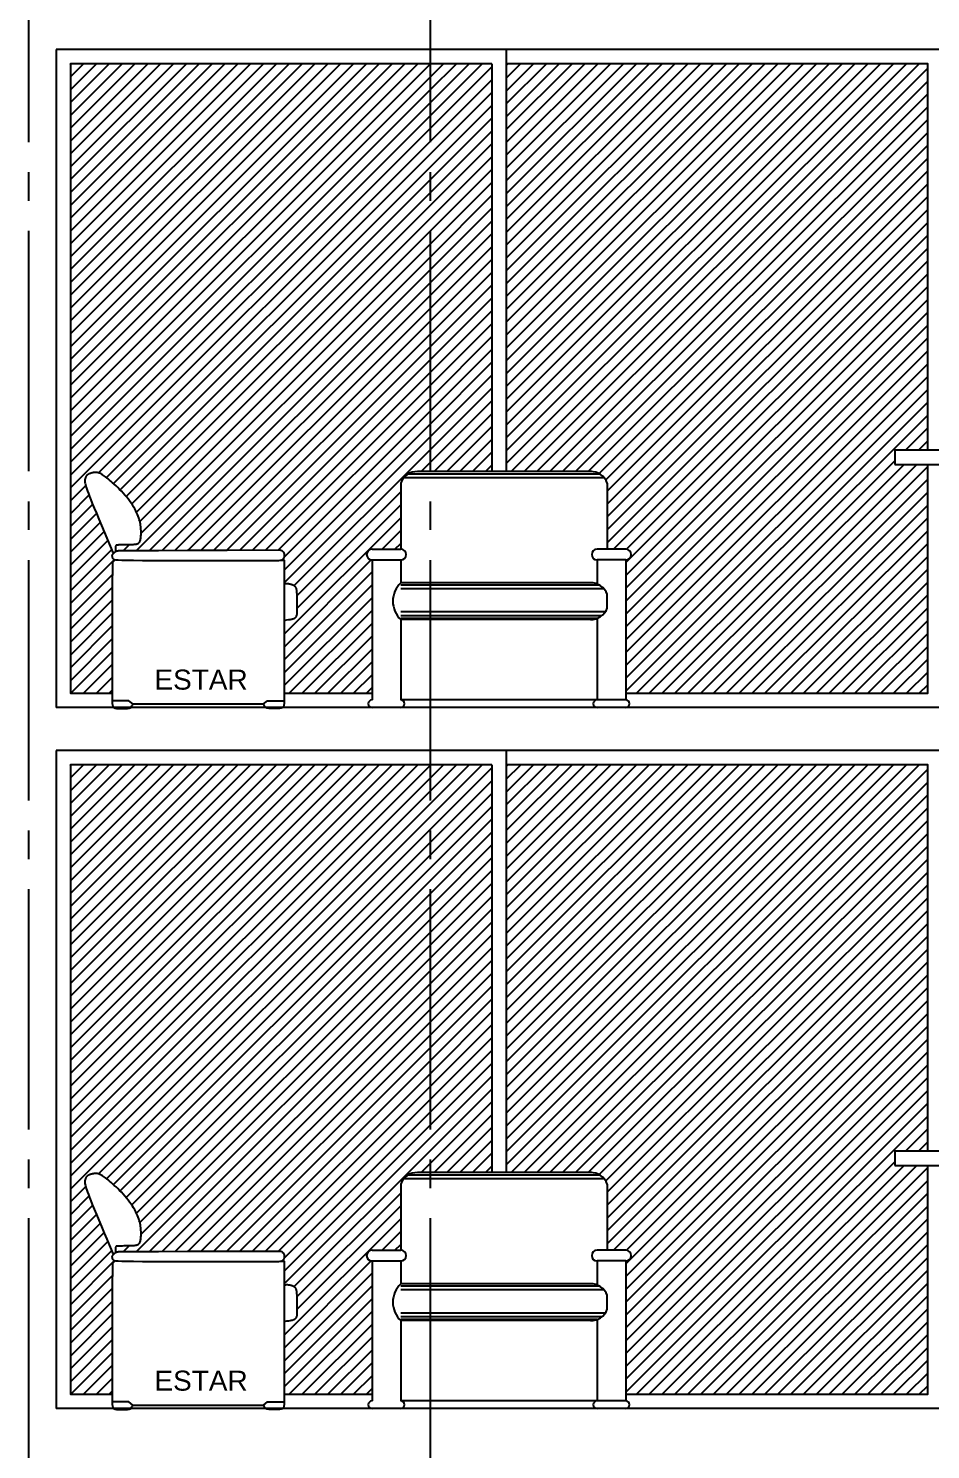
# Model space of a CAD drawing. Header units: millimetres. Extents: x 1217 to 2428, y 234 to 779.
# Drawn here: x 2238.671 to 2241.822, y 394.408 to 399.374 of the extents above; entities that cross this region are included whole.
import ezdxf

# ---------------------------------------------------------------- set-up
doc = ezdxf.new("R2010")
doc.units = ezdxf.units.MM
doc.linetypes.add('ACAD_ISO04W100', pattern=[30, 24, -3, 0, -3])
for name, color, linetype in [('0.1', 251, 'Continuous'), ('0.2', 2, 'Continuous'), ('0.3', 6, 'Continuous'), ('Ejes', 8, 'Continuous'), ('MURO', 5, 'Continuous'), ('Texto', 1, 'Continuous')]:
    doc.layers.add(name, color=color, linetype=linetype)
doc.styles.get("Standard").update_dxf_attribs({"font": 'arial.ttf'})
pattern_1 = [(45, (422.33998, -302.62355), (-0.0224506403, 0.0224506403), [])]
pattern_2 = [(45, (422.33998, -300.173548), (-0.0224506403, 0.0224506403), [])]

# ---------------------------------------------------------------- blocks, each defined once
blk = doc.blocks.new('sillon elv 1')
at = {"layer": '0.2'}
blk.add_line((382065.2343, 7753267.5813), (382065.6901, 7753267.5813), dxfattribs=at)
for points in [[(382065.1739, 7753268.114), (382065.1742, 7753268.1156), (382065.1744, 7753268.1172), (382065.1745, 7753268.1189), (382065.1746, 7753268.1205), (382065.1745, 7753268.1222), (382065.1745, 7753268.1238), (382065.1744, 7753268.1253), (382065.1744, 7753268.1268), (382065.1745, 7753268.1281), (382065.1745, 7753268.1294), (382065.1747, 7753268.1306), (382065.1749, 7753268.1316), (382065.1751, 7753268.1326), (382065.1753, 7753268.1335), (382065.1756, 7753268.1342), (382065.1759, 7753268.1349), (382065.1762, 7753268.1355), (382065.1765, 7753268.136), (382065.1768, 7753268.1364), (382065.1771, 7753268.1368), (382065.1775, 7753268.1371), (382065.178, 7753268.1373), (382065.1785, 7753268.1375), (382065.179, 7753268.1376), (382065.1796, 7753268.1377), (382065.1804, 7753268.1378), (382065.1814, 7753268.1379), (382065.1828, 7753268.1379), (382065.1846, 7753268.138), (382065.187, 7753268.138), (382065.19, 7753268.1381), (382065.1937, 7753268.1381), (382065.1982, 7753268.1381), (382065.2034, 7753268.1382), (382065.2089, 7753268.1383), (382065.2147, 7753268.1384), (382065.2204, 7753268.1385), (382065.2259, 7753268.1386), (382065.231, 7753268.1388), (382065.2353, 7753268.139), (382065.2389, 7753268.1392), (382065.2417, 7753268.1395), (382065.2439, 7753268.1397), (382065.2455, 7753268.14), (382065.2467, 7753268.1403), (382065.2476, 7753268.1405), (382065.2482, 7753268.1408), (382065.2488, 7753268.141), (382065.2493, 7753268.1412), (382065.2498, 7753268.1413), (382065.2504, 7753268.1415), (382065.2509, 7753268.1417), (382065.2515, 7753268.142), (382065.2522, 7753268.1423), (382065.2529, 7753268.1426), (382065.2537, 7753268.1431), (382065.2545, 7753268.1437), (382065.2554, 7753268.1444), (382065.2563, 7753268.1454), (382065.2572, 7753268.1465), (382065.2581, 7753268.148), (382065.2589, 7753268.1498), (382065.2597, 7753268.1519), (382065.2604, 7753268.1545), (382065.2611, 7753268.1574), (382065.2616, 7753268.1608), (382065.262, 7753268.1645), (382065.2624, 7753268.1685), (382065.2626, 7753268.1727), (382065.2627, 7753268.1771), (382065.2627, 7753268.1816), (382065.2627, 7753268.1863), (382065.2625, 7753268.1909), (382065.2622, 7753268.1956), (382065.2617, 7753268.2004), (382065.2611, 7753268.2053), (382065.2603, 7753268.2102), (382065.2593, 7753268.2154), (382065.258, 7753268.2207), (382065.2565, 7753268.2262), (382065.2547, 7753268.2319), (382065.2526, 7753268.2378), (382065.2501, 7753268.2439), (382065.2474, 7753268.2502), (382065.2443, 7753268.2566), (382065.2408, 7753268.2632), (382065.2369, 7753268.2699), (382065.2327, 7753268.2767), (382065.228, 7753268.2836), (382065.2229, 7753268.2906), (382065.2176, 7753268.2976), (382065.212, 7753268.3046), (382065.2061, 7753268.3115), (382065.2001, 7753268.3182), (382065.194, 7753268.3249), (382065.1878, 7753268.3313), (382065.1816, 7753268.3375), (382065.1754, 7753268.3434), (382065.1694, 7753268.349), (382065.1635, 7753268.3543), (382065.1578, 7753268.3592), (382065.1525, 7753268.3637), (382065.1475, 7753268.3679), (382065.1429, 7753268.3715), (382065.1387, 7753268.3747), (382065.135, 7753268.3775), (382065.1316, 7753268.3799), (382065.1286, 7753268.382), (382065.1259, 7753268.3837), (382065.1233, 7753268.3851), (382065.1209, 7753268.3863), (382065.1187, 7753268.3874), (382065.1165, 7753268.3882), (382065.1144, 7753268.3889), (382065.1123, 7753268.3895), (382065.1103, 7753268.3899), (382065.1083, 7753268.3902), (382065.1063, 7753268.3904), (382065.1044, 7753268.3905), (382065.1024, 7753268.3904), (382065.1005, 7753268.3903), (382065.0985, 7753268.39), (382065.0966, 7753268.3897), (382065.0947, 7753268.3894), (382065.0929, 7753268.3889), (382065.0912, 7753268.3885), (382065.0896, 7753268.388), (382065.088, 7753268.3876), (382065.0866, 7753268.3872), (382065.0853, 7753268.3867), (382065.084, 7753268.3863), (382065.0829, 7753268.3859), (382065.0818, 7753268.3854), (382065.0808, 7753268.385), (382065.0798, 7753268.3846), (382065.0789, 7753268.3841), (382065.0779, 7753268.3836), (382065.077, 7753268.3831), (382065.0761, 7753268.3825), (382065.0752, 7753268.3818), (382065.0743, 7753268.3811), (382065.0735, 7753268.3803), (382065.0726, 7753268.3794), (382065.0718, 7753268.3784), (382065.071, 7753268.3773), (382065.0702, 7753268.376), (382065.0695, 7753268.3746), (382065.0688, 7753268.3731), (382065.0682, 7753268.3715), (382065.0677, 7753268.3697), (382065.0672, 7753268.3679), (382065.0668, 7753268.3659), (382065.0666, 7753268.3638), (382065.0665, 7753268.3614), (382065.0666, 7753268.3588), (382065.0669, 7753268.3558), (382065.0675, 7753268.3524), (382065.0683, 7753268.3484), (382065.0695, 7753268.3438), (382065.0711, 7753268.3385), (382065.0731, 7753268.3324), (382065.0756, 7753268.3252), (382065.0787, 7753268.3168), (382065.0825, 7753268.3069), (382065.0871, 7753268.2952), (382065.0925, 7753268.2816), (382065.099, 7753268.2658), (382065.1066, 7753268.2475), (382065.1153, 7753268.2269), (382065.1246, 7753268.2047), (382065.1341, 7753268.1823), (382065.1433, 7753268.1607), (382065.1516, 7753268.1412), (382065.1585, 7753268.125), (382065.1635, 7753268.1132), (382065.1662, 7753268.107)], [(382065.7482, 7753268.1195), (382065.7512, 7753268.1185), (382065.7538, 7753268.1173), (382065.7559, 7753268.1159), (382065.7576, 7753268.1144), (382065.759, 7753268.1129), (382065.7601, 7753268.1112), (382065.761, 7753268.1096), (382065.7617, 7753268.1079), (382065.7622, 7753268.1063), (382065.7626, 7753268.1048), (382065.7628, 7753268.1033), (382065.7629, 7753268.1018), (382065.763, 7753268.1004), (382065.7629, 7753268.0991), (382065.7628, 7753268.0978), (382065.7626, 7753268.0966), (382065.7624, 7753268.0954), (382065.7621, 7753268.0943), (382065.7618, 7753268.0932), (382065.7614, 7753268.0922), (382065.7609, 7753268.0912), (382065.7604, 7753268.0903), (382065.7599, 7753268.0894), (382065.7593, 7753268.0885), (382065.7586, 7753268.0877), (382065.7578, 7753268.0869), (382065.757, 7753268.0861), (382065.756, 7753268.0854), (382065.7551, 7753268.0847), (382065.754, 7753268.0841), (382065.7529, 7753268.0835), (382065.7517, 7753268.083), (382065.7502, 7753268.0826), (382065.7476, 7753268.0823), (382065.7428, 7753268.082), (382065.7348, 7753268.0818), (382065.7223, 7753268.0816), (382065.7045, 7753268.0815), (382065.6801, 7753268.0814), (382065.6482, 7753268.0813), (382065.6082, 7753268.0812), (382065.5617, 7753268.0812), (382065.5109, 7753268.0812), (382065.458, 7753268.0813), (382065.4051, 7753268.0813), (382065.3544, 7753268.0815), (382065.3081, 7753268.0817), (382065.2683, 7753268.0819), (382065.2366, 7753268.0823), (382065.2126, 7753268.0827), (382065.1951, 7753268.0832), (382065.1831, 7753268.0837), (382065.1755, 7753268.0842), (382065.1711, 7753268.0848), (382065.169, 7753268.0854), (382065.168, 7753268.0859), (382065.1673, 7753268.0865), (382065.1666, 7753268.0871), (382065.166, 7753268.0877), (382065.1655, 7753268.0884), (382065.1649, 7753268.0891), (382065.1645, 7753268.0899), (382065.164, 7753268.0907), (382065.1636, 7753268.0917), (382065.1633, 7753268.0927), (382065.1629, 7753268.0939), (382065.1627, 7753268.0951), (382065.1625, 7753268.0963), (382065.1623, 7753268.0976), (382065.1623, 7753268.0988), (382065.1623, 7753268.1), (382065.1625, 7753268.1011), (382065.1628, 7753268.1021), (382065.1632, 7753268.1031), (382065.1636, 7753268.1039), (382065.1642, 7753268.1048), (382065.1648, 7753268.1056), (382065.1655, 7753268.1063), (382065.1662, 7753268.1071), (382065.1669, 7753268.1078), (382065.1676, 7753268.1086), (382065.1684, 7753268.1094), (382065.1691, 7753268.1101), (382065.1699, 7753268.1109), (382065.1707, 7753268.1116), (382065.1716, 7753268.1124), (382065.1724, 7753268.113), (382065.1733, 7753268.1137), (382065.1743, 7753268.1143), (382065.1753, 7753268.1148), (382065.1764, 7753268.1153), (382065.1774, 7753268.1157), (382065.1785, 7753268.1161), (382065.1796, 7753268.1164), (382065.1807, 7753268.1167), (382065.1818, 7753268.1169), (382065.1839, 7753268.1172), (382065.1926, 7753268.1174), (382065.2144, 7753268.1176), (382065.2558, 7753268.1178), (382065.3233, 7753268.1181), (382065.4235, 7753268.1185), (382065.563, 7753268.1189), (382065.7482, 7753268.1195)], [(382065.1727, 7753268.0846), (382065.1704, 7753268.0832), (382065.1685, 7753268.0819), (382065.1669, 7753268.0806), (382065.1657, 7753268.0794), (382065.1647, 7753268.0781), (382065.164, 7753268.0769), (382065.1634, 7753268.0758), (382065.1631, 7753268.0746), (382065.1628, 7753268.0726), (382065.1626, 7753268.0652), (382065.1625, 7753268.047), (382065.1624, 7753268.0127), (382065.1624, 7753267.9567), (382065.1624, 7753267.8738), (382065.1624, 7753267.7584), (382065.1624, 7753267.6053)], [(382065.7621, 7753268.0013), (382065.7666, 7753268.0017), (382065.7707, 7753268.0019), (382065.7743, 7753268.0019), (382065.7775, 7753268.0017), (382065.7804, 7753268.0013), (382065.783, 7753268.0009), (382065.7852, 7753268.0003), (382065.7873, 7753267.9997), (382065.7892, 7753267.9991), (382065.791, 7753267.9984), (382065.7926, 7753267.9978), (382065.7941, 7753267.9971), (382065.7954, 7753267.9963), (382065.7966, 7753267.9955), (382065.7977, 7753267.9947), (382065.7987, 7753267.9938), (382065.7996, 7753267.9929), (382065.8005, 7753267.9919), (382065.8012, 7753267.9909), (382065.8018, 7753267.9898), (382065.8024, 7753267.9888), (382065.803, 7753267.9877), (382065.8034, 7753267.9866), (382065.8039, 7753267.9855), (382065.8043, 7753267.9843), (382065.8046, 7753267.9831), (382065.8049, 7753267.9816), (382065.8052, 7753267.9797), (382065.8055, 7753267.9773), (382065.8058, 7753267.9743), (382065.806, 7753267.9705), (382065.8062, 7753267.9658), (382065.8064, 7753267.9601), (382065.8066, 7753267.9536), (382065.8068, 7753267.9466), (382065.8069, 7753267.9394), (382065.8071, 7753267.9322), (382065.8072, 7753267.9251), (382065.8072, 7753267.9186), (382065.8072, 7753267.9129), (382065.8072, 7753267.9081), (382065.8072, 7753267.9041), (382065.807, 7753267.901), (382065.8069, 7753267.8984), (382065.8067, 7753267.8964), (382065.8065, 7753267.8948), (382065.8062, 7753267.8934), (382065.8059, 7753267.8922), (382065.8056, 7753267.891), (382065.8053, 7753267.8898), (382065.8048, 7753267.8887), (382065.8044, 7753267.8876), (382065.8039, 7753267.8865), (382065.8033, 7753267.8855), (382065.8027, 7753267.8845), (382065.802, 7753267.8836), (382065.8012, 7753267.8828), (382065.8004, 7753267.882), (382065.7995, 7753267.8812), (382065.7986, 7753267.8805), (382065.7976, 7753267.8799), (382065.7966, 7753267.8793), (382065.7955, 7753267.8787), (382065.7944, 7753267.8782), (382065.7933, 7753267.8777), (382065.7918, 7753267.8772), (382065.7898, 7753267.8767), (382065.787, 7753267.8762), (382065.783, 7753267.8755), (382065.7778, 7753267.8748), (382065.7709, 7753267.874), (382065.7621, 7753267.8731)], [(382065.1619, 7753267.5923), (382065.1619, 7753267.5897), (382065.1619, 7753267.5872), (382065.162, 7753267.585), (382065.1622, 7753267.5829), (382065.1624, 7753267.581), (382065.1627, 7753267.5792), (382065.163, 7753267.5776), (382065.1633, 7753267.5762), (382065.1636, 7753267.5749), (382065.164, 7753267.5737), (382065.1644, 7753267.5727), (382065.1648, 7753267.5718), (382065.1653, 7753267.5709), (382065.1658, 7753267.5702), (382065.1665, 7753267.5695), (382065.1672, 7753267.5689), (382065.168, 7753267.5684), (382065.1689, 7753267.5679), (382065.17, 7753267.5674), (382065.1712, 7753267.5671), (382065.1727, 7753267.5667), (382065.1744, 7753267.5664), (382065.1763, 7753267.5662), (382065.1785, 7753267.566), (382065.1811, 7753267.5658), (382065.1839, 7753267.5657), (382065.1869, 7753267.5657), (382065.19, 7753267.5656), (382065.1932, 7753267.5656), (382065.1965, 7753267.5656), (382065.1997, 7753267.5657), (382065.2028, 7753267.5657), (382065.2058, 7753267.5658), (382065.2087, 7753267.5658), (382065.2114, 7753267.5659), (382065.2139, 7753267.566), (382065.2162, 7753267.5662), (382065.2184, 7753267.5664), (382065.2203, 7753267.5667), (382065.2221, 7753267.5671), (382065.2237, 7753267.5675), (382065.2251, 7753267.5682), (382065.2265, 7753267.5691), (382065.2278, 7753267.5704), (382065.2292, 7753267.5722), (382065.2307, 7753267.5745), (382065.2324, 7753267.5775), (382065.2343, 7753267.5813)], [(382065.7625, 7753267.5923), (382065.7626, 7753267.5897), (382065.7625, 7753267.5872), (382065.7624, 7753267.585), (382065.7623, 7753267.5829), (382065.762, 7753267.581), (382065.7618, 7753267.5792), (382065.7615, 7753267.5776), (382065.7612, 7753267.5762), (382065.7608, 7753267.5749), (382065.7605, 7753267.5737), (382065.7601, 7753267.5727), (382065.7597, 7753267.5718), (382065.7592, 7753267.5709), (382065.7586, 7753267.5702), (382065.758, 7753267.5695), (382065.7573, 7753267.5689), (382065.7565, 7753267.5684), (382065.7556, 7753267.5679), (382065.7545, 7753267.5674), (382065.7533, 7753267.5671), (382065.7518, 7753267.5667), (382065.7501, 7753267.5664), (382065.7482, 7753267.5662), (382065.7459, 7753267.566), (382065.7434, 7753267.5658), (382065.7406, 7753267.5657), (382065.7376, 7753267.5657), (382065.7345, 7753267.5656), (382065.7312, 7753267.5656), (382065.728, 7753267.5656), (382065.7248, 7753267.5657), (382065.7216, 7753267.5657), (382065.7186, 7753267.5658), (382065.7158, 7753267.5658), (382065.7131, 7753267.5659), (382065.7106, 7753267.566), (382065.7083, 7753267.5662), (382065.7061, 7753267.5664), (382065.7041, 7753267.5667), (382065.7024, 7753267.5671), (382065.7008, 7753267.5675), (382065.6993, 7753267.5682), (382065.698, 7753267.5691), (382065.6966, 7753267.5704), (382065.6952, 7753267.5722), (382065.6937, 7753267.5745), (382065.6921, 7753267.5775), (382065.6901, 7753267.5813)]]:
    blk.add_lwpolyline(points, dxfattribs=at)
at = {"layer": '0.2', "elevation": 0}
for points in [[(382065.7529, 7753268.0835), (382065.7621, 7753268.0835), (382065.7621, 7753267.6053)], [(382065.1624, 7753267.6053), (382065.1619, 7753267.5923)], [(382065.7621, 7753267.6053), (382065.7625, 7753267.5923)], [(382065.2343, 7753267.5813), (382065.2197, 7753267.5923), (382065.1619, 7753267.5923)], [(382065.6901, 7753267.5813), (382065.7047, 7753267.5923), (382065.7636, 7753267.5923)]]:
    blk.add_lwpolyline(points, dxfattribs=at)

msp = doc.modelspace()

# ---------------------------------------------------------------- hatches: boundary and pattern name
at = {"layer": '0.1', "ltscale": 3}
h = msp.add_hatch(dxfattribs=at)
h.set_pattern_fill('ANSI31', color=256, scale=0.01)
h.set_pattern_definition(pattern_2)
h.paths.add_polyline_path([(2240.07395, 399.25099), (2238.81771, 399.25099), (2238.81771, 397.05099), (2238.96407, 397.05099), (2238.96407, 397.19078), (2238.96405, 397.30611), (2238.96405, 397.38904), (2238.96407, 397.44499), (2238.96413, 397.47935), (2238.96425, 397.49753), (2238.9645, 397.50673), (2238.96628, 397.51061), (2238.96925, 397.51364), (2238.97388, 397.51681), (2238.97013, 397.51784), (2238.96691, 397.52069), (2238.96503, 397.52439), (2238.96389, 397.52944), (2238.9641, 397.53402), (2238.96571, 397.53699), (2238.96782, 397.53941), (2238.9652, 397.54554), (2238.96016, 397.55732), (2238.95324, 397.57355), (2238.94494, 397.59304), (2238.93579, 397.6146), (2238.92628, 397.63704), (2238.91694, 397.65919), (2238.90827, 397.67986), (2238.9007, 397.69811), (2238.89422, 397.71392), (2238.88873, 397.72754), (2238.88414, 397.73919), (2238.88034, 397.74911), (2238.87725, 397.75754), (2238.87476, 397.7647), (2238.87278, 397.77084), (2238.87121, 397.77616), (2238.86944, 397.78294), (2238.86831, 397.78977), (2238.86814, 397.79492), (2238.86863, 397.7992), (2238.86976, 397.80382), (2238.87182, 397.80836), (2238.8746, 397.81228), (2238.87798, 397.81507), (2238.88191, 397.81716), (2238.88562, 397.81863), (2238.88977, 397.81998), (2238.89482, 397.82138), (2238.90037, 397.82247), (2238.90611, 397.82291), (2238.91098, 397.82247), (2238.91503, 397.82161), (2238.91927, 397.82019), (2238.92379, 397.81814), (2238.92883, 397.81527), (2238.93331, 397.81225), (2238.93666, 397.80986), (2238.94038, 397.80708), (2238.94453, 397.80386), (2238.94913, 397.80019), (2238.95415, 397.79606), (2238.95951, 397.79153), (2238.96517, 397.78661), (2238.97106, 397.78132), (2238.97711, 397.77571), (2238.98327, 397.7698), (2238.98948, 397.76362), (2238.99567, 397.7572), (2239.00179, 397.75057), (2239.0078, 397.74379), (2239.01364, 397.7369), (2239.01926, 397.72993), (2239.02462, 397.72294), (2239.02966, 397.71596), (2239.03433, 397.70904), (2239.0386, 397.70222), (2239.04246, 397.69551), (2239.04594, 397.68894), (2239.04906, 397.68251), (2239.05182, 397.67624), (2239.05425, 397.67014), (2239.05636, 397.66423), (2239.05818, 397.65852), (2239.0597, 397.65302), (2239.06097, 397.64772), (2239.06199, 397.64258), (2239.0628, 397.63759), (2239.06342, 397.63272), (2239.06387, 397.62795), (2239.06417, 397.62325), (2239.06435, 397.6186), (2239.06442, 397.61398), (2239.06439, 397.60945), (2239.06426, 397.60504), (2239.06391, 397.59866), (2239.06305, 397.59121), (2239.06181, 397.58539), (2239.05989, 397.58024), (2239.05722, 397.57678), (2239.05413, 397.57459), (2239.05014, 397.57319), (2239.04856, 397.57255), (2239.04466, 397.5719), (2239.0406, 397.57155), (2239.03702, 397.57133), (2239.03263, 397.57113), (2239.02757, 397.57097), (2239.02208, 397.57083), (2239.01635, 397.57071), (2239.0106, 397.57062), (2239.00505, 397.57054), (2238.99991, 397.57048), (2238.99539, 397.57043), (2238.99164, 397.57039), (2238.98864, 397.57035), (2238.98627, 397.57032), (2238.98445, 397.57028), (2238.98308, 397.57023), (2238.98205, 397.57016), (2238.98128, 397.57007), (2238.98067, 397.56996), (2238.98013, 397.56981), (2238.97965, 397.56963), (2238.97921, 397.5694), (2238.97882, 397.56911), (2238.97846, 397.56876), (2238.97813, 397.56834), (2238.97783, 397.56784), (2238.97753, 397.56725), (2238.97726, 397.56658), (2238.97699, 397.5658), (2238.97675, 397.56493), (2238.97654, 397.56396), (2238.97636, 397.5629), (2238.97622, 397.56173), (2238.97613, 397.56047), (2238.97609, 397.5591), (2238.9761, 397.55764), (2238.97615, 397.55609), (2238.97631, 397.55113), (2238.97574, 397.54655), (2238.97947, 397.54825), (2238.98397, 397.54947), (2238.99429, 397.54971), (2239.01605, 397.54992), (2239.05743, 397.55016), (2239.12496, 397.55044), (2239.22518, 397.5508), (2239.36464, 397.55126), (2239.54989, 397.55182), (2239.55429, 397.55034), (2239.55852, 397.54763), (2239.56133, 397.5445), (2239.56346, 397.54049), (2239.56459, 397.53571), (2239.56466, 397.53155), (2239.56397, 397.52704), (2239.56248, 397.52303), (2239.55994, 397.5195), (2239.55539, 397.51585), (2239.56375, 397.51585), (2239.56375, 397.43365), (2239.56831, 397.43408), (2239.57425, 397.43435), (2239.58064, 397.43393), (2239.58568, 397.43299), (2239.59104, 397.43144), (2239.59589, 397.42942), (2239.5995, 397.42711), (2239.60215, 397.42437), (2239.60411, 397.42123), (2239.60597, 397.41691), (2239.60679, 397.41311), (2239.60733, 397.4084), (2239.60768, 397.4028), (2239.6079, 397.39809), (2239.6081, 397.39241), (2239.6083, 397.38596), (2239.60847, 397.37898), (2239.60862, 397.37174), (2239.60875, 397.36449), (2239.60884, 397.35749), (2239.6089, 397.35098), (2239.60892, 397.34522), (2239.60888, 397.3381), (2239.60863, 397.3305), (2239.60801, 397.32596), (2239.60676, 397.32138), (2239.60475, 397.31715), (2239.60186, 397.3139), (2239.59838, 397.31163), (2239.59467, 397.30985), (2239.59037, 397.30876), (2239.5847, 397.30788), (2239.57943, 397.30718), (2239.57253, 397.30638), (2239.56375, 397.30543), (2239.56375, 397.05099), (2239.87123, 397.05099), (2239.87123, 397.51691, -1), (2239.87123, 397.55486), (2239.97123, 397.55486), (2239.97123, 397.78579, -0.3308101), (2240.02982, 397.82581), (2240.07395, 397.82581)])
h = msp.add_hatch(dxfattribs=at)
h.set_pattern_fill('ANSI31', color=256, scale=0.01)
h.set_pattern_definition(pattern_2)
h.paths.add_polyline_path([(2240.28961, 399.25099), (2240.07395, 399.25099), (2240.07395, 397.82581), (2240.28961, 397.82581)])
h.paths.add_polyline_path([(2241.67351, 399.25099), (2240.33961, 399.25099), (2240.33961, 397.82581), (2240.6335, 397.82581, -0.3308107), (2240.69209, 397.78579), (2240.69209, 397.55486), (2240.75706, 397.55486, -1), (2240.75706, 397.51691), (2240.75706, 397.05099), (2241.67351, 397.05099)])
h.paths.add_polyline_path([(2241.81152, 399.25099), (2241.67351, 399.25099), (2241.67351, 397.05099), (2241.81152, 397.05099), (2241.81152, 397.85099), (2241.69651, 397.85099), (2241.69651, 397.90099), (2241.81152, 397.90099)])
h.paths.add_polyline_path([(2242.7263, 399.25099), (2241.98152, 399.25099), (2241.98152, 398.55099), (2242.7263, 398.55099)])
h.paths.add_polyline_path([(2242.97135, 399.25099), (2242.7763, 399.25099), (2242.7763, 398.55099), (2242.97135, 398.55099)])
h = msp.add_hatch(dxfattribs=at)
h.set_pattern_fill('ANSI31', color=256, scale=0.01)
h.set_pattern_definition(pattern_1)
h.paths.add_polyline_path([(2240.07395, 396.80099), (2238.81771, 396.80099), (2238.81771, 394.60099), (2238.96407, 394.60099), (2238.96407, 394.74078), (2238.96405, 394.85611), (2238.96405, 394.93904), (2238.96407, 394.99499), (2238.96413, 395.02935), (2238.96425, 395.04753), (2238.9645, 395.05673), (2238.96628, 395.06061), (2238.96925, 395.06364), (2238.97388, 395.06681), (2238.97013, 395.06784), (2238.96691, 395.07069), (2238.96503, 395.07439), (2238.96389, 395.07944), (2238.9641, 395.08402), (2238.96571, 395.08699), (2238.96782, 395.08941), (2238.9652, 395.09554), (2238.96016, 395.10732), (2238.95324, 395.12355), (2238.94494, 395.14304), (2238.93579, 395.16459), (2238.92628, 395.18704), (2238.91694, 395.20919), (2238.90827, 395.22986), (2238.9007, 395.24811), (2238.89422, 395.26392), (2238.88873, 395.27753), (2238.88414, 395.28919), (2238.88034, 395.29911), (2238.87725, 395.30754), (2238.87476, 395.3147), (2238.87278, 395.32084), (2238.87121, 395.32616), (2238.86944, 395.33294), (2238.86831, 395.33977), (2238.86814, 395.34492), (2238.86863, 395.3492), (2238.86976, 395.35382), (2238.87182, 395.35836), (2238.8746, 395.36228), (2238.87798, 395.36507), (2238.88191, 395.36716), (2238.88562, 395.36863), (2238.88977, 395.36998), (2238.89482, 395.37138), (2238.90037, 395.37247), (2238.90611, 395.37291), (2238.91098, 395.37247), (2238.91503, 395.37161), (2238.91927, 395.37019), (2238.92379, 395.36814), (2238.92883, 395.36527), (2238.93331, 395.36225), (2238.93666, 395.35986), (2238.94038, 395.35708), (2238.94453, 395.35386), (2238.94913, 395.35019), (2238.95415, 395.34606), (2238.95951, 395.34153), (2238.96517, 395.3366), (2238.97106, 395.33132), (2238.97711, 395.32571), (2238.98327, 395.3198), (2238.98948, 395.31362), (2238.99567, 395.3072), (2239.00179, 395.30057), (2239.0078, 395.29379), (2239.01364, 395.2869), (2239.01926, 395.27993), (2239.02462, 395.27294), (2239.02966, 395.26596), (2239.03433, 395.25904), (2239.0386, 395.25222), (2239.04246, 395.24551), (2239.04594, 395.23894), (2239.04906, 395.23251), (2239.05182, 395.22623), (2239.05425, 395.22014), (2239.05636, 395.21423), (2239.05818, 395.20852), (2239.0597, 395.20302), (2239.06097, 395.19772), (2239.06199, 395.19258), (2239.0628, 395.18759), (2239.06342, 395.18272), (2239.06387, 395.17795), (2239.06417, 395.17325), (2239.06435, 395.1686), (2239.06442, 395.16398), (2239.06439, 395.15945), (2239.06426, 395.15504), (2239.06391, 395.14866), (2239.06305, 395.14121), (2239.06181, 395.13539), (2239.05989, 395.13024), (2239.05722, 395.12678), (2239.05413, 395.12459), (2239.05014, 395.12319), (2239.04856, 395.12255), (2239.04466, 395.1219), (2239.0406, 395.12155), (2239.03702, 395.12133), (2239.03263, 395.12113), (2239.02757, 395.12097), (2239.02208, 395.12083), (2239.01635, 395.12071), (2239.0106, 395.12062), (2239.00505, 395.12054), (2238.99991, 395.12048), (2238.99539, 395.12043), (2238.99164, 395.12039), (2238.98864, 395.12035), (2238.98627, 395.12032), (2238.98445, 395.12028), (2238.98308, 395.12023), (2238.98205, 395.12016), (2238.98128, 395.12007), (2238.98067, 395.11996), (2238.98013, 395.11981), (2238.97965, 395.11963), (2238.97921, 395.1194), (2238.97882, 395.11911), (2238.97846, 395.11876), (2238.97813, 395.11834), (2238.97783, 395.11784), (2238.97753, 395.11725), (2238.97726, 395.11657), (2238.97699, 395.1158), (2238.97675, 395.11493), (2238.97654, 395.11396), (2238.97636, 395.1129), (2238.97622, 395.11173), (2238.97613, 395.11047), (2238.97609, 395.1091), (2238.9761, 395.10764), (2238.97615, 395.10609), (2238.97631, 395.10113), (2238.97574, 395.09655), (2238.97947, 395.09825), (2238.98397, 395.09946), (2238.99429, 395.09971), (2239.01605, 395.09992), (2239.05743, 395.10016), (2239.12496, 395.10044), (2239.22518, 395.1008), (2239.36464, 395.10126), (2239.54989, 395.10182), (2239.55429, 395.10034), (2239.55852, 395.09763), (2239.56133, 395.0945), (2239.56346, 395.09049), (2239.56459, 395.08571), (2239.56466, 395.08155), (2239.56397, 395.07704), (2239.56248, 395.07303), (2239.55994, 395.0695), (2239.55539, 395.06585), (2239.56375, 395.06585), (2239.56375, 394.98365), (2239.56831, 394.98408), (2239.57425, 394.98435), (2239.58064, 394.98393), (2239.58568, 394.98299), (2239.59104, 394.98144), (2239.59589, 394.97942), (2239.5995, 394.97711), (2239.60215, 394.97437), (2239.60411, 394.97123), (2239.60597, 394.96691), (2239.60679, 394.96311), (2239.60733, 394.9584), (2239.60768, 394.9528), (2239.6079, 394.94809), (2239.6081, 394.94241), (2239.6083, 394.93596), (2239.60847, 394.92898), (2239.60862, 394.92174), (2239.60875, 394.91449), (2239.60884, 394.90748), (2239.6089, 394.90098), (2239.60892, 394.89522), (2239.60888, 394.8881), (2239.60863, 394.8805), (2239.60801, 394.87596), (2239.60676, 394.87138), (2239.60475, 394.86715), (2239.60186, 394.8639), (2239.59838, 394.86163), (2239.59467, 394.85985), (2239.59037, 394.85876), (2239.5847, 394.85788), (2239.57943, 394.85718), (2239.57253, 394.85637), (2239.56375, 394.85543), (2239.56375, 394.60099), (2239.87123, 394.60099), (2239.87123, 395.06691, -1), (2239.87123, 395.10486), (2239.97123, 395.10486), (2239.97123, 395.33579, -0.3308101), (2240.02982, 395.37581), (2240.07395, 395.37581)])
h = msp.add_hatch(dxfattribs=at)
h.set_pattern_fill('ANSI31', color=256, scale=0.01)
h.set_pattern_definition(pattern_1)
h.paths.add_polyline_path([(2240.28961, 396.80099), (2240.07395, 396.80099), (2240.07395, 395.37581), (2240.28961, 395.37581)])
h.paths.add_polyline_path([(2241.67351, 396.80099), (2240.33961, 396.80099), (2240.33961, 395.37581), (2240.6335, 395.37581, -0.3308107), (2240.69209, 395.33579), (2240.69209, 395.10486), (2240.75706, 395.10486, -1), (2240.75706, 395.06691), (2240.75706, 394.60099), (2241.67351, 394.60099)])
h.paths.add_polyline_path([(2241.81152, 396.80099), (2241.67351, 396.80099), (2241.67351, 394.60099), (2241.81152, 394.60099), (2241.81152, 395.40099), (2241.69651, 395.40099), (2241.69651, 395.45099), (2241.81152, 395.45099)])
h.paths.add_polyline_path([(2242.7263, 396.80099), (2241.98152, 396.80099), (2241.98152, 396.10099), (2242.7263, 396.10099)])
h.paths.add_polyline_path([(2242.97135, 396.80099), (2242.7763, 396.80099), (2242.7763, 396.10099), (2242.97135, 396.10099)])

# ---------------------------------------------------------------- linework, layer by layer
at = {"layer": '0.1', "ltscale": 3, "elevation": 0}
for points in [[(2240.33961, 399.30099), (2240.33961, 397.82581)], [(2240.28961, 399.25099), (2238.81771, 399.25099), (2238.81771, 397.05099), (2238.96407, 397.05099)], [(2240.28961, 399.25099), (2240.28961, 397.82581)], [(2241.81152, 397.90099), (2241.81152, 399.25099), (2240.33961, 399.25099)], [(2240.75706, 397.05099), (2241.81152, 397.05099), (2241.81152, 397.85099)], [(2239.56375, 397.05099), (2239.87123, 397.05099)], [(2240.33961, 396.85099), (2240.33961, 395.37581)], [(2240.28961, 396.80099), (2238.81771, 396.80099), (2238.81771, 394.60099), (2238.96407, 394.60099)], [(2240.28961, 396.80099), (2240.28961, 395.37581)], [(2241.81152, 395.45099), (2241.81152, 396.80099), (2240.33961, 396.80099)], [(2240.75706, 394.60099), (2241.81152, 394.60099), (2241.81152, 395.40099)], [(2239.56375, 394.60099), (2239.87123, 394.60099)]]:
    msp.add_lwpolyline(points, dxfattribs=at)
at = {"layer": '0.1', "linetype": 'ByBlock', "elevation": 0}
for points in [[(2239.97123, 397.78579), (2239.97123, 397.55486)], [(2239.97123, 397.78579), (2239.97123, 397.55486)], [(2240.68179, 397.80417), (2239.98152, 397.80417)], [(2240.66791, 397.81648), (2239.99541, 397.81648)], [(2240.63821, 397.82581), (2240.02982, 397.82581)], [(2240.63821, 397.82581), (2240.02982, 397.82581)], [(2240.69209, 397.78579), (2240.69209, 397.55486)], [(2240.69209, 397.78579), (2240.69209, 397.55486)], [(2240.69209, 397.78579), (2240.69209, 397.55486)], [(2239.87123, 397.55486), (2239.97123, 397.55486)], [(2239.87123, 397.55486), (2239.97123, 397.55486)], [(2240.75706, 397.55486), (2240.65706, 397.55486)], [(2240.75706, 397.55486), (2240.65706, 397.55486)], [(2239.87123, 397.51691), (2239.87123, 397.0277)], [(2239.87123, 397.51691), (2239.97123, 397.51691)], [(2239.87123, 397.51691), (2239.87123, 397.0277)], [(2239.87123, 397.51691), (2239.97123, 397.51691)], [(2239.97123, 397.51691), (2239.97123, 397.43705)], [(2239.97123, 397.51691), (2239.97123, 397.43705)], [(2240.65706, 397.51691), (2240.65706, 397.43705)], [(2240.75706, 397.51691), (2240.65706, 397.51691)], [(2240.65706, 397.51691), (2240.65706, 397.43705)], [(2240.75706, 397.51691), (2240.65706, 397.51691)], [(2240.75706, 397.51691), (2240.75706, 397.0277)], [(2240.75706, 397.51691), (2240.75706, 397.0277)], [(2240.63821, 397.43705), (2239.97123, 397.43705)], [(2240.63821, 397.43705), (2239.97123, 397.43705)], [(2240.66627, 397.42873), (2239.97123, 397.42873)], [(2240.68129, 397.41601), (2239.97123, 397.41601)], [(2240.68129, 397.41601), (2239.97123, 397.41601)], [(2240.69209, 397.34849), (2240.69209, 397.39703)], [(2240.68547, 397.33508), (2239.97123, 397.33508)], [(2240.67293, 397.32138), (2239.97123, 397.32138)], [(2240.65706, 397.31233), (2239.97123, 397.31233)], [(2240.65706, 397.31233), (2239.97123, 397.31233)], [(2239.97123, 397.30846), (2239.97123, 397.0277)], [(2240.6335, 397.30846), (2239.97123, 397.30846)], [(2239.97123, 397.30846), (2239.97123, 397.0277)], [(2240.6335, 397.30846), (2239.97123, 397.30846)], [(2240.65706, 397.31233), (2240.65706, 397.03156)], [(2240.65706, 397.30846), (2240.65706, 397.0277)], [(2240.75706, 397.0277), (2239.97123, 397.0277)], [(2240.75706, 397.0277), (2239.97123, 397.0277)], [(2240.68179, 395.35417), (2239.98152, 395.35417)], [(2240.66791, 395.36648), (2239.99541, 395.36648)], [(2240.63821, 395.37581), (2240.02982, 395.37581)], [(2240.63821, 395.37581), (2240.02982, 395.37581)], [(2239.97123, 395.33579), (2239.97123, 395.10486)], [(2239.97123, 395.33579), (2239.97123, 395.10486)], [(2240.69209, 395.33579), (2240.69209, 395.10486)], [(2240.69209, 395.33579), (2240.69209, 395.10486)], [(2240.69209, 395.33579), (2240.69209, 395.10486)], [(2239.87123, 395.10486), (2239.97123, 395.10486)], [(2239.87123, 395.10486), (2239.97123, 395.10486)], [(2240.75706, 395.10486), (2240.65706, 395.10486)], [(2240.75706, 395.10486), (2240.65706, 395.10486)], [(2239.87123, 395.06691), (2239.87123, 394.5777)], [(2239.87123, 395.06691), (2239.97123, 395.06691)], [(2239.87123, 395.06691), (2239.87123, 394.5777)], [(2239.87123, 395.06691), (2239.97123, 395.06691)], [(2239.97123, 395.06691), (2239.97123, 394.98705)], [(2239.97123, 395.06691), (2239.97123, 394.98705)], [(2240.65706, 395.06691), (2240.65706, 394.98705)], [(2240.75706, 395.06691), (2240.65706, 395.06691)], [(2240.65706, 395.06691), (2240.65706, 394.98705)], [(2240.75706, 395.06691), (2240.65706, 395.06691)], [(2240.75706, 395.06691), (2240.75706, 394.5777)], [(2240.75706, 395.06691), (2240.75706, 394.5777)], [(2240.63821, 394.98705), (2239.97123, 394.98705)], [(2240.63821, 394.98705), (2239.97123, 394.98705)], [(2240.66627, 394.97873), (2239.97123, 394.97873)], [(2240.68129, 394.96601), (2239.97123, 394.96601)], [(2240.68129, 394.96601), (2239.97123, 394.96601)], [(2240.69209, 394.89849), (2240.69209, 394.94703)], [(2240.68547, 394.88508), (2239.97123, 394.88508)], [(2240.67293, 394.87138), (2239.97123, 394.87138)], [(2240.65706, 394.86233), (2239.97123, 394.86233)], [(2240.65706, 394.86233), (2239.97123, 394.86233)], [(2239.97123, 394.85846), (2239.97123, 394.5777)], [(2240.6335, 394.85846), (2239.97123, 394.85846)], [(2239.97123, 394.85846), (2239.97123, 394.5777)], [(2240.6335, 394.85846), (2239.97123, 394.85846)], [(2240.65706, 394.86233), (2240.65706, 394.58156)], [(2240.65706, 394.85846), (2240.65706, 394.5777)], [(2240.75706, 394.5777), (2239.97123, 394.5777)], [(2240.75706, 394.5777), (2239.97123, 394.5777)]]:
    msp.add_lwpolyline(points, dxfattribs=at)
at = {"layer": '0.1', "linetype": 'ByBlock'}
for centre, radius, start, end in [((2240.02746, 397.76637, 0), 0.05949, 87.73197, 160.95095), ((2240.02746, 397.76637, 0), 0.05949, 87.73197, 160.95095), ((2240.63585, 397.76637, 0), 0.05949, 19.04905, 92.26803), ((2240.63585, 397.76637, 0), 0.05949, 19.04905, 92.26803), ((2239.87123, 397.53588, 0), 0.01897, 90, 270), ((2239.87123, 397.53588, 0), 0.01897, 90, 270), ((2239.97123, 397.53588, 0), 0.01897, 270, 90), ((2239.97123, 397.53588, 0), 0.01897, 270, 90), ((2240.65706, 397.53588, 0), 0.01897, 90, 270), ((2240.65706, 397.53588, 0), 0.01897, 90, 270), ((2240.75706, 397.53588, 0), 0.01897, 270, 90), ((2240.75706, 397.53588, 0), 0.01897, 270, 90), ((2240.03266, 397.37276, 0), 0.08893, 133.69551, 226.30449), ((2240.03266, 397.37276, 0), 0.08893, 133.69551, 226.30449), ((2240.63585, 397.37761, 0), 0.05949, 19.04905, 92.26803), ((2240.63585, 397.37761, 0), 0.05949, 19.04905, 92.26803), ((2240.63585, 397.36791, 0), 0.05949, 267.73197, 340.95095), ((2240.63585, 397.36791, 0), 0.05949, 267.73197, 340.95095), ((2239.87123, 397.01435, 0), 0.01335, 90, 270), ((2239.87123, 397.01435, 0), 0.01335, 90, 270), ((2239.97123, 397.01435, 0), 0.01335, 270, 90), ((2239.97123, 397.01435, 0), 0.01335, 270, 90), ((2240.65706, 397.01435, 0), 0.01335, 90, 270), ((2240.65706, 397.01435, 0), 0.01335, 90, 270), ((2240.75706, 397.01435, 0), 0.01335, 270, 90), ((2240.75706, 397.01435, 0), 0.01335, 270, 90), ((2240.02746, 395.31637, 0), 0.05949, 87.73197, 160.95095), ((2240.02746, 395.31637, 0), 0.05949, 87.73197, 160.95095), ((2240.63585, 395.31637, 0), 0.05949, 19.04905, 92.26803), ((2240.63585, 395.31637, 0), 0.05949, 19.04905, 92.26803), ((2239.87123, 395.08588, 0), 0.01897, 90, 270), ((2239.87123, 395.08588, 0), 0.01897, 90, 270), ((2239.97123, 395.08588, 0), 0.01897, 270, 90), ((2239.97123, 395.08588, 0), 0.01897, 270, 90), ((2240.65706, 395.08588, 0), 0.01897, 90, 270), ((2240.65706, 395.08588, 0), 0.01897, 90, 270), ((2240.75706, 395.08588, 0), 0.01897, 270, 90), ((2240.75706, 395.08588, 0), 0.01897, 270, 90), ((2240.03266, 394.92276, 0), 0.08893, 133.69551, 226.30449), ((2240.03266, 394.92276, 0), 0.08893, 133.69551, 226.30449), ((2240.63585, 394.92761, 0), 0.05949, 19.04905, 92.26803), ((2240.63585, 394.92761, 0), 0.05949, 19.04905, 92.26803), ((2240.63585, 394.91791, 0), 0.05949, 267.73197, 340.95095), ((2240.63585, 394.91791, 0), 0.05949, 267.73197, 340.95095), ((2239.87123, 394.56435, 0), 0.01335, 90, 270), ((2239.87123, 394.56435, 0), 0.01335, 90, 270), ((2239.97123, 394.56435, 0), 0.01335, 270, 90), ((2239.97123, 394.56435, 0), 0.01335, 270, 90), ((2240.65706, 394.56435, 0), 0.01335, 90, 270), ((2240.65706, 394.56435, 0), 0.01335, 90, 270), ((2240.75706, 394.56435, 0), 0.01335, 270, 90), ((2240.75706, 394.56435, 0), 0.01335, 270, 90)]:
    msp.add_arc(centre, radius, start, end, dxfattribs=at)
at = {"layer": '0.3', "elevation": 0}
for points in [[(2241.69651, 397.85099), (2242.09651, 397.85099), (2242.09651, 397.90099), (2241.69651, 397.90099)], [(2241.69651, 395.40099), (2242.09651, 395.40099), (2242.09651, 395.45099), (2241.69651, 395.45099)]]:
    msp.add_lwpolyline(points, close=True, dxfattribs=at)
at = {"layer": 'Ejes', "linetype": 'ACAD_ISO04W100', "ltscale": 0.035, "elevation": 0}
for points in [[(2238.67112, 400.96664), (2238.67112, 371.9866)], [(2240.07395, 400.96664), (2240.07395, 371.9866)]]:
    msp.add_lwpolyline(points, dxfattribs=at)
at = {"layer": 'MURO', "ltscale": 3, "elevation": 0}
for points in [[(2238.76771, 399.30103), (2238.76771, 397.00103)], [(2243.57108, 399.30099), (2238.76771, 399.30099)], [(2243.57108, 397.00099), (2238.76771, 397.00099)], [(2238.76771, 396.85103), (2238.76771, 394.55103)], [(2243.57108, 396.85099), (2238.76771, 396.85099)], [(2243.57108, 394.55099), (2238.76771, 394.55099)]]:
    msp.add_lwpolyline(points, dxfattribs=at)

# ---------------------------------------------------------------- block references
at = {"layer": '0.2'}
for p in [(-379826.19833, -7752870.56766, 0), (-379826.19833, -7752873.01766, 0)]:
    msp.add_blockref('sillon elv 1', p, dxfattribs=at)

# ---------------------------------------------------------------- texts
at = {"layer": 'Texto', "char_height": 0.07, "width": 0.4782903, "attachment_point": 5}
for insert in [(2239.27392, 397.09819, 0), (2239.27392, 394.64819, 0)]:
    msp.add_mtext('ESTAR', dxfattribs=dict(at, insert=insert))

doc.saveas('drawing.dxf')
